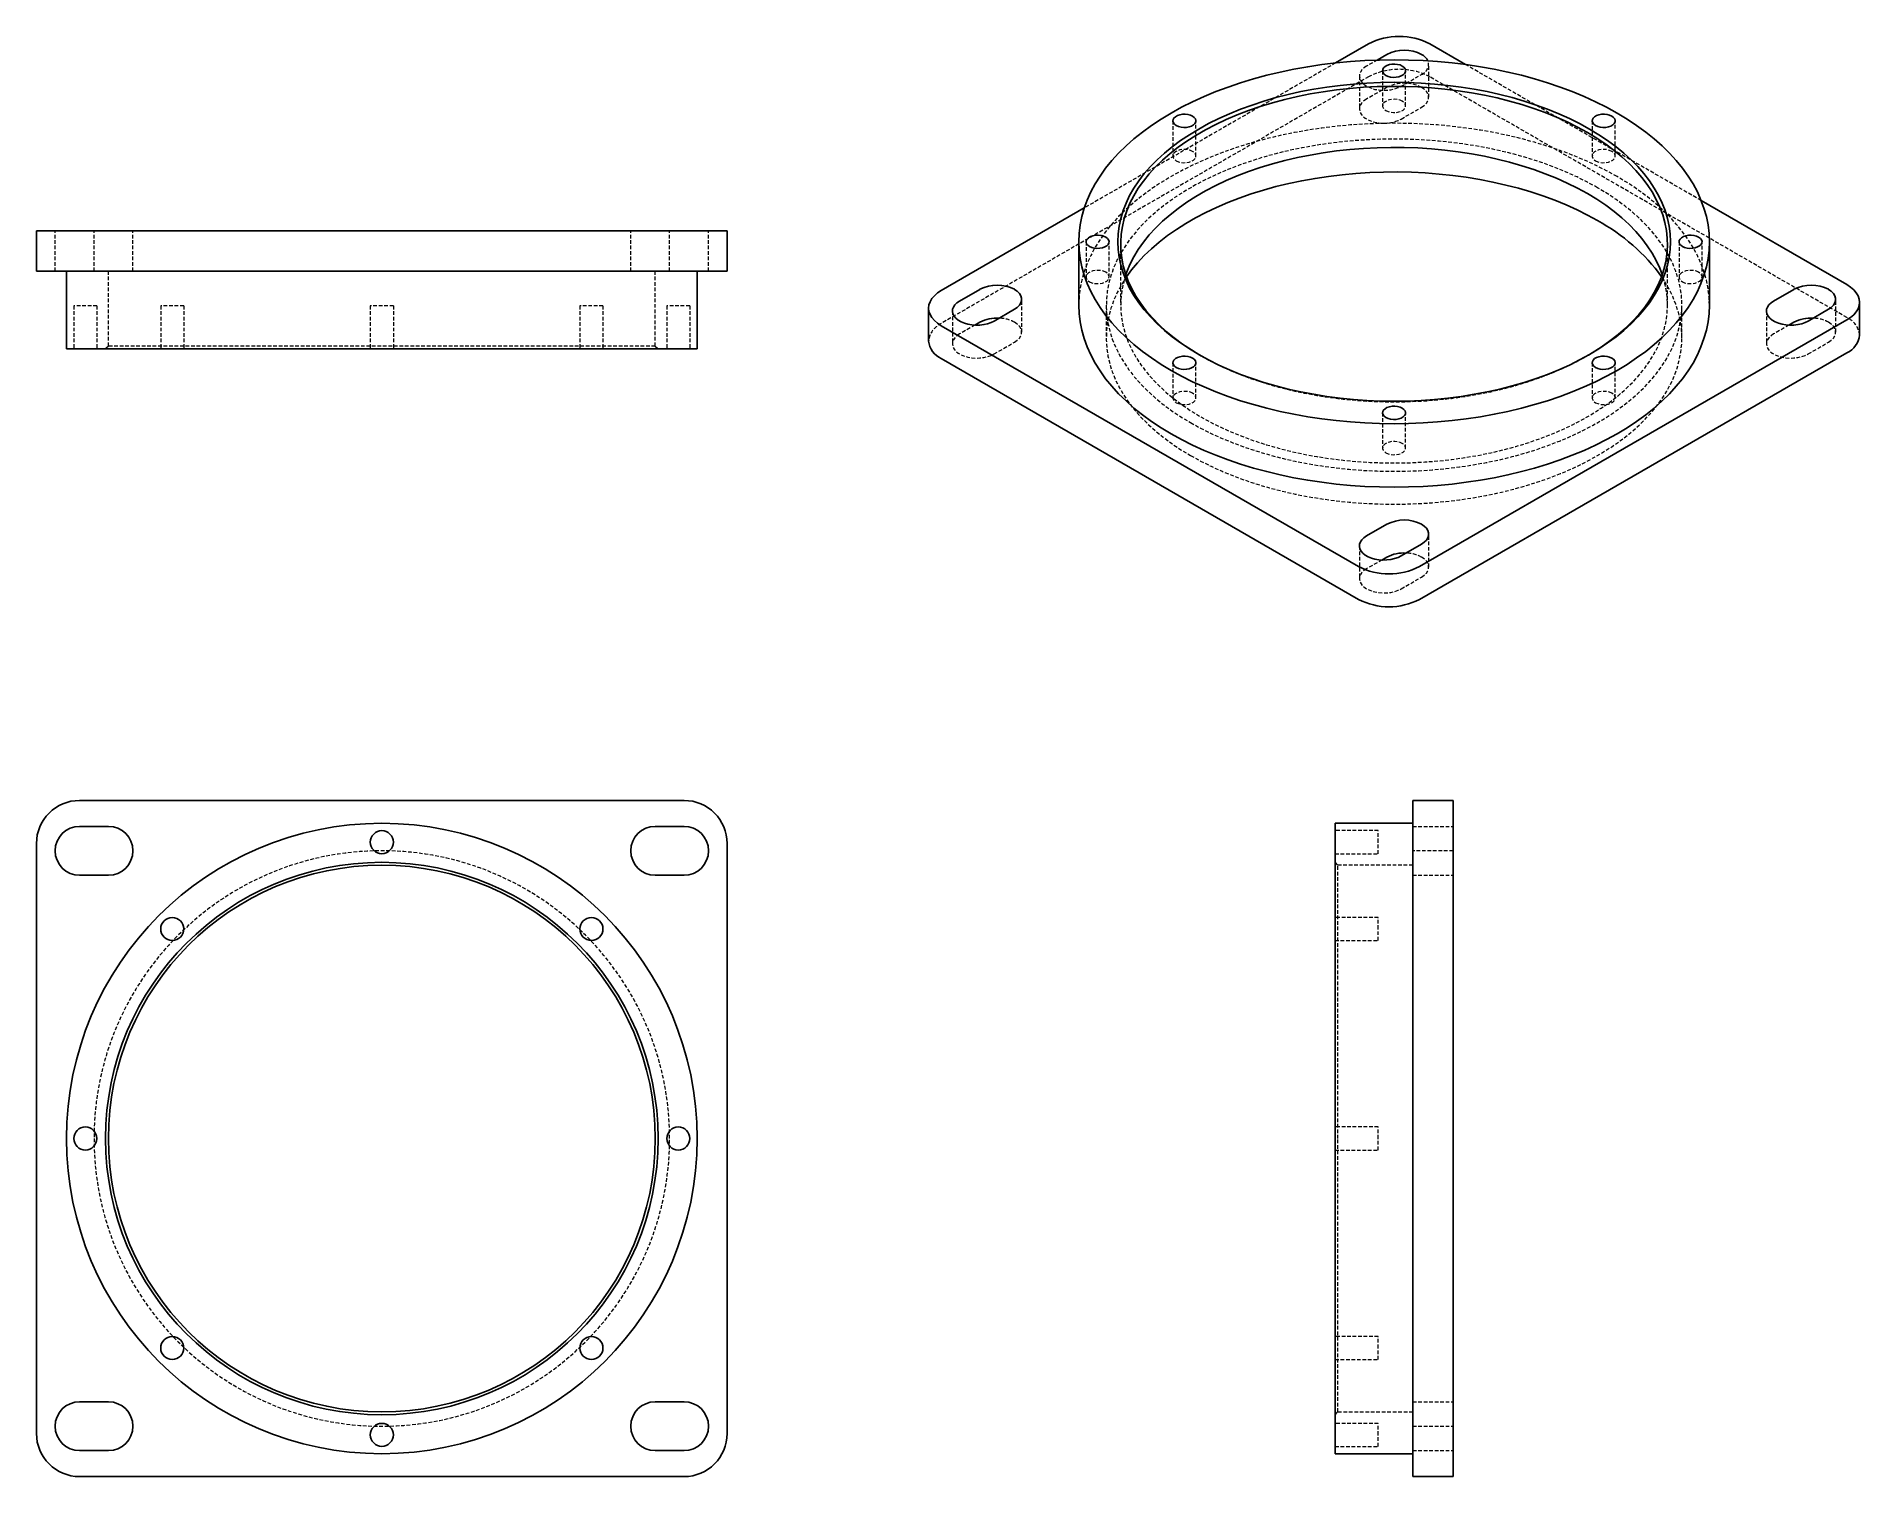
# Model space of a CAD drawing. Header units: millimetres. Extents: x 101 to 734, y 34 to 534.
import ezdxf

# ---------------------------------------------------------------- set-up
doc = ezdxf.new("R2010")
doc.units = ezdxf.units.MM
doc.linetypes.add('HIDDEN', pattern=[1.905, 1.27, -0.635])

msp = doc.modelspace()

# ---------------------------------------------------------------- linework, layer by layer
at = {"color": 7, "linetype": 'Continuous', "lineweight": 25}
for p, q in [((563.54, 531.9), (552.05, 525.26)), ((569.91, 528.22), (566.52, 526.27)), ((597.19, 524.72), (584.75, 531.9)), ((729.71, 448.22), (679.08, 477.44)), ((464.73, 474.86), (415.05, 446.18)), ((100.68, 452.88), (100.68, 466.88)), ((115.68, 466.88), (100.68, 466.88)), ((325.68, 466.88), (115.68, 466.88)), ((340.68, 466.88), (325.68, 466.88)), ((340.68, 452.88), (340.68, 466.88)), ((462.83, 463.12), (462.83, 441.07)), ((681.93, 441.07), (681.93, 463.12)), ((115.68, 452.88), (100.68, 452.88)), ((111.13, 425.88), (111.13, 452.88)), ((325.68, 452.88), (115.68, 452.88)), ((340.68, 452.88), (325.68, 452.88)), ((330.23, 425.88), (330.23, 452.88)), ((428.48, 446.58), (421.41, 442.5)), ((711.33, 446.58), (704.26, 442.5)), ((410.66, 440.05), (410.66, 428.62)), ((433.43, 435.56), (440.5, 439.64)), ((716.28, 435.56), (723.35, 439.64)), ((734.1, 430.66), (734.1, 442.09)), ((415.05, 433.93), (560.01, 350.25)), ((428.48, 435.15), (426.73, 434.14)), ((581.22, 350.25), (729.71, 435.97)), ((711.33, 435.15), (709.58, 434.14)), ((330.23, 425.88), (111.13, 425.88)), ((581.22, 338.82), (729.71, 424.54)), ((415.05, 422.5), (560.01, 338.82)), ((569.91, 364.94), (562.83, 360.86)), ((574.85, 353.92), (581.93, 358)), ((569.91, 353.51), (568.15, 352.5)), ((325.68, 268.93), (115.68, 268.93)), ((578.88, 253.93), (578.88, 268.93)), ((578.88, 268.93), (592.88, 268.93)), ((592.88, 253.93), (592.88, 268.93)), ((125.68, 259.93), (115.68, 259.93)), ((325.68, 259.93), (315.68, 259.93)), ((578.88, 260.98), (551.88, 260.98)), ((551.88, 151.43), (551.88, 260.98)), ((100.68, 253.93), (100.68, 48.93)), ((340.68, 48.93), (340.68, 253.93)), ((578.88, 48.93), (578.88, 253.93)), ((592.88, 48.93), (592.88, 253.93)), ((115.68, 242.93), (125.68, 242.93)), ((315.68, 242.93), (325.68, 242.93)), ((551.88, 41.88), (551.88, 151.43)), ((125.68, 59.93), (115.68, 59.93)), ((325.68, 59.93), (315.68, 59.93)), ((578.88, 33.93), (578.88, 48.93)), ((592.88, 33.93), (592.88, 48.93)), ((115.68, 42.93), (125.68, 42.93)), ((315.68, 42.93), (325.68, 42.93)), ((551.88, 41.88), (578.88, 41.88)), ((115.68, 33.93), (325.68, 33.93)), ((578.88, 33.93), (592.88, 33.93))]:
    msp.add_line(p, q, dxfattribs=at)
at = {"color": 7, "linetype": 'HIDDEN', "lineweight": 18}
for p, q in [((566.52, 526.27), (562.83, 524.14)), ((563.54, 520.47), (415.05, 434.74)), ((552.05, 525.26), (464.73, 474.86)), ((560.34, 520.67), (560.34, 509.24)), ((568.38, 522.58), (568.38, 510.33)), ((574.85, 517.2), (581.93, 521.28)), ((576.38, 510.33), (576.38, 522.58)), ((584.42, 513.32), (584.42, 524.75)), ((729.71, 436.78), (584.75, 520.47)), ((679.08, 477.44), (597.19, 524.72)), ((569.91, 516.79), (562.83, 512.71)), ((574.85, 505.77), (581.93, 509.85)), ((495.55, 505.16), (495.55, 492.92)), ((503.55, 492.92), (503.55, 505.16)), ((641.21, 505.16), (641.21, 492.92)), ((649.21, 492.92), (649.21, 505.16)), ((107.18, 452.88), (107.18, 466.88)), ((120.68, 452.88), (120.68, 466.88)), ((134.18, 452.88), (134.18, 466.88)), ((307.18, 452.88), (307.18, 466.88)), ((320.68, 452.88), (320.68, 466.88)), ((334.18, 452.88), (334.18, 466.88)), ((465.38, 463.12), (465.38, 450.87)), ((473.38, 450.87), (473.38, 463.12)), ((671.38, 463.12), (671.38, 450.87)), ((679.38, 450.87), (679.38, 463.12)), ((477.38, 462.3), (477.38, 441.07)), ((667.38, 441.07), (667.38, 462.3)), ((125.68, 426.88), (125.68, 452.88)), ((315.68, 426.88), (315.68, 452.88)), ((121.68, 440.88), (113.68, 440.88)), ((113.68, 440.88), (113.68, 425.88)), ((121.68, 440.88), (121.68, 425.88)), ((151.85, 440.88), (143.85, 440.88)), ((143.85, 440.88), (143.85, 425.88)), ((151.85, 440.88), (151.85, 425.88)), ((224.68, 440.88), (216.68, 440.88)), ((216.68, 440.88), (216.68, 425.88)), ((224.68, 440.88), (224.68, 425.88)), ((297.51, 440.88), (289.51, 440.88)), ((289.51, 440.88), (289.51, 425.88)), ((297.51, 440.88), (297.51, 425.88)), ((327.68, 440.88), (319.68, 440.88)), ((319.68, 440.88), (319.68, 425.88)), ((327.68, 440.88), (327.68, 425.88)), ((418.92, 439.03), (418.92, 427.6)), ((442.99, 431.68), (442.99, 443.11)), ((472.38, 441.07), (472.38, 429.64)), ((672.38, 429.64), (672.38, 441.07)), ((701.77, 439.03), (701.77, 427.6)), ((725.84, 431.68), (725.84, 443.11)), ((426.73, 434.14), (421.41, 431.07)), ((709.58, 434.14), (704.26, 431.07)), ((125.68, 426.88), (124.68, 425.88)), ((315.68, 426.88), (125.68, 426.88)), ((315.68, 426.88), (316.68, 425.88)), ((433.43, 424.13), (440.5, 428.21)), ((716.28, 424.13), (723.35, 428.21)), ((495.55, 421.07), (495.55, 408.83)), ((503.55, 408.83), (503.55, 421.07)), ((505.2, 423.52), (504.5, 423.93)), ((504.84, 423.73), (505.2, 423.52)), ((639.57, 423.53), (640.27, 423.94)), ((641.21, 421.07), (641.21, 408.83)), ((649.21, 408.83), (649.21, 421.07)), ((568.38, 403.66), (568.38, 391.41)), ((576.38, 391.41), (576.38, 403.66)), ((584.42, 350.04), (584.42, 361.47)), ((560.34, 357.39), (560.34, 345.96)), ((568.15, 352.5), (562.83, 349.43)), ((574.85, 342.49), (581.93, 346.57)), ((578.88, 259.93), (592.88, 259.93)), ((566.88, 258.43), (551.88, 258.43)), ((566.88, 254.43), (566.88, 258.43)), ((566.88, 250.43), (566.88, 254.43)), ((551.88, 250.43), (566.88, 250.43)), ((552.88, 246.43), (551.88, 247.43)), ((592.88, 251.43), (578.88, 251.43)), ((552.88, 151.43), (552.88, 246.43)), ((578.88, 246.43), (552.88, 246.43)), ((578.88, 242.93), (592.88, 242.93)), ((566.88, 228.26), (551.88, 228.26)), ((566.88, 224.26), (566.88, 228.26)), ((566.88, 220.26), (566.88, 224.26)), ((551.88, 220.26), (566.88, 220.26)), ((566.88, 155.43), (551.88, 155.43)), ((566.88, 151.43), (566.88, 155.43)), ((551.88, 147.43), (566.88, 147.43)), ((552.88, 56.43), (552.88, 151.43)), ((566.88, 147.43), (566.88, 151.43)), ((566.88, 82.6), (551.88, 82.6)), ((566.88, 78.6), (566.88, 82.6)), ((566.88, 74.6), (566.88, 78.6)), ((551.88, 74.6), (566.88, 74.6)), ((578.88, 59.93), (592.88, 59.93)), ((551.88, 55.43), (552.88, 56.43)), ((566.88, 52.43), (551.88, 52.43)), ((552.88, 56.43), (578.88, 56.43)), ((566.88, 48.43), (566.88, 52.43)), ((578.88, 51.43), (592.88, 51.43)), ((551.88, 44.43), (566.88, 44.43)), ((566.88, 44.43), (566.88, 48.43)), ((578.88, 42.93), (592.88, 42.93))]:
    msp.add_line(p, q, dxfattribs=at)
at = {"color": 7, "linetype": 'Continuous', "lineweight": 25, "flags": 128}
for points in [[(649.84, 507.84), (646.18, 509.86), (642.37, 511.77), (638.4, 513.59), (634.29, 515.29), (630.05, 516.89), (625.69, 518.37), (621.21, 519.73), (616.63, 520.97), (611.95, 522.09), (607.19, 523.08), (602.36, 523.95), (597.46, 524.68), (592.51, 525.28), (587.52, 525.75), (582.49, 526.09), (577.44, 526.29), (572.38, 526.36), (567.32, 526.29), (562.27, 526.09), (557.24, 525.75), (552.25, 525.28), (547.3, 524.68), (542.4, 523.95), (537.57, 523.08), (532.81, 522.09), (528.13, 520.97), (523.55, 519.73), (519.07, 518.37), (514.71, 516.89), (510.47, 515.29), (506.36, 513.59), (502.39, 511.77), (498.58, 509.86), (494.92, 507.84), (491.42, 505.72), (488.1, 503.52), (484.96, 501.23), (482, 498.86), (479.24, 496.41), (476.67, 493.89), (474.31, 491.31), (472.16, 488.66), (470.23, 485.96), (468.51, 483.22), (467.01, 480.43), (465.74, 477.6), (464.7, 474.74), (463.88, 471.86), (463.3, 468.95), (462.95, 466.04), (462.83, 463.12), (462.95, 460.2), (463.3, 457.28), (463.88, 454.38), (464.7, 451.5), (465.74, 448.64), (467.01, 445.81), (468.51, 443.02), (470.23, 440.27), (472.16, 437.57), (474.31, 434.93), (476.67, 432.35), (479.24, 429.83), (482, 427.38), (484.96, 425.01), (488.1, 422.72), (491.42, 420.51), (494.92, 418.4)], [(575.21, 524.21), (574.45, 524.56), (573.57, 524.78), (572.62, 524.88), (571.66, 524.85), (570.74, 524.69), (569.91, 524.4), (569.23, 524), (568.73, 523.53), (568.45, 523), (568.39, 522.44), (568.56, 521.89), (568.96, 521.39), (569.55, 520.95)], [(569.55, 520.95), (570.31, 520.6), (571.19, 520.38), (572.14, 520.27), (573.1, 520.31), (574.02, 520.47), (574.85, 520.76), (575.53, 521.16), (576.03, 521.63), (576.31, 522.16), (576.37, 522.72), (576.2, 523.27), (575.8, 523.77), (575.21, 524.21)], [(504.5, 423.93), (501.25, 425.9), (498.17, 427.96), (495.27, 430.11), (492.56, 432.33), (490.04, 434.63), (487.72, 436.99), (485.6, 439.42), (483.69, 441.91), (481.99, 444.45), (480.51, 447.03), (479.26, 449.65), (478.22, 452.31), (477.42, 454.99), (476.84, 457.69), (476.5, 460.4), (476.38, 463.12), (476.5, 465.84), (476.84, 468.55), (477.42, 471.25), (478.22, 473.93), (479.26, 476.58), (480.51, 479.21), (481.99, 481.79), (483.69, 484.33), (485.6, 486.81), (487.72, 489.24), (490.04, 491.61), (492.56, 493.91), (495.27, 496.13), (498.17, 498.28), (501.25, 500.34), (504.5, 502.31), (507.91, 504.18), (511.48, 505.96), (515.19, 507.63), (519.05, 509.2), (523.03, 510.65), (527.13, 511.99), (531.33, 513.22), (535.64, 514.32), (540.04, 515.3), (544.51, 516.15), (549.05, 516.88), (553.65, 517.47), (558.29, 517.94), (562.97, 518.27), (567.67, 518.47), (572.38, 518.54), (577.09, 518.47), (581.79, 518.27), (586.47, 517.94), (591.11, 517.47), (595.71, 516.88), (600.25, 516.15), (604.72, 515.3), (609.12, 514.32), (613.43, 513.22), (617.63, 511.99), (621.73, 510.65), (625.71, 509.2), (629.57, 507.63), (633.28, 505.96), (636.85, 504.18), (640.26, 502.31)], [(639.56, 501.08), (636.12, 502.97), (632.53, 504.75), (628.79, 506.43), (624.91, 508), (620.9, 509.45), (616.77, 510.79), (612.53, 512.01), (608.19, 513.1), (603.76, 514.07), (599.25, 514.91), (594.67, 515.61), (590.04, 516.19), (585.37, 516.63), (580.66, 516.94), (575.93, 517.11), (571.2, 517.14), (566.46, 517.04), (561.74, 516.8), (557.05, 516.43), (552.4, 515.92), (547.79, 515.28), (543.25, 514.5), (538.78, 513.6), (534.39, 512.57), (530.1, 511.41), (525.91, 510.14), (521.84, 508.74), (517.89, 507.23), (514.08, 505.6), (510.41, 503.87), (506.9, 502.04), (503.55, 500.1), (500.37, 498.08), (497.37, 495.96), (494.56, 493.76), (491.94, 491.48), (489.52, 489.13), (487.31, 486.71), (485.31, 484.23), (483.52, 481.7), (481.96, 479.12), (480.62, 476.5), (479.51, 473.84), (478.62, 471.15), (477.98, 468.44), (477.56, 465.72), (477.39, 462.99), (477.45, 460.25), (477.74, 457.52), (478.27, 454.81), (479.04, 452.11), (480.03, 449.43), (481.26, 446.79), (482.71, 444.19), (484.39, 441.63), (486.28, 439.13), (488.39, 436.68), (490.71, 434.29), (493.23, 431.98), (495.94, 429.74), (498.85, 427.58), (501.94, 425.5), (504.84, 423.73)], [(494.92, 418.4), (498.58, 416.38), (502.39, 414.46), (506.36, 412.65), (510.47, 410.94), (514.71, 409.35), (519.07, 407.87), (523.55, 406.51), (528.13, 405.27), (532.81, 404.15), (537.57, 403.16), (542.4, 402.29), (547.3, 401.56), (552.25, 400.95), (557.24, 400.48), (562.27, 400.15), (567.32, 399.94), (572.38, 399.88), (577.44, 399.94), (582.49, 400.15), (587.52, 400.48), (592.51, 400.95), (597.46, 401.56), (602.36, 402.29), (607.19, 403.16), (611.95, 404.15), (616.63, 405.27), (621.21, 406.51), (625.69, 407.87), (630.05, 409.35), (634.29, 410.94), (638.4, 412.65), (642.37, 414.46), (646.18, 416.38), (649.84, 418.4), (653.34, 420.51), (656.66, 422.72), (659.8, 425.01), (662.76, 427.38), (665.52, 429.83), (668.09, 432.35), (670.45, 434.93), (672.6, 437.57), (674.53, 440.27), (676.25, 443.02), (677.75, 445.81), (679.02, 448.64), (680.06, 451.5), (680.88, 454.38), (681.46, 457.28), (681.81, 460.2), (681.93, 463.12), (681.81, 466.04), (681.46, 468.95), (680.88, 471.86), (680.06, 474.74), (679.02, 477.6), (677.75, 480.43), (676.25, 483.22), (674.53, 485.96), (672.6, 488.66), (670.45, 491.31), (668.09, 493.89), (665.52, 496.41), (662.76, 498.86), (659.8, 501.23), (656.66, 503.52), (653.34, 505.72), (649.84, 507.84)], [(502.38, 506.8), (501.62, 507.14), (500.74, 507.37), (499.79, 507.47), (498.83, 507.44), (497.91, 507.27), (497.08, 506.98), (496.4, 506.59), (495.9, 506.11), (495.61, 505.58), (495.56, 505.02), (495.73, 504.48), (496.12, 503.97), (496.72, 503.53)], [(496.72, 503.53), (497.48, 503.19), (498.36, 502.96), (499.31, 502.86), (500.27, 502.89), (501.19, 503.06), (502.01, 503.35), (502.7, 503.74), (503.2, 504.22), (503.48, 504.75), (503.54, 505.3), (503.37, 505.85), (502.97, 506.36), (502.38, 506.8)], [(648.04, 506.8), (647.28, 507.14), (646.4, 507.37), (645.45, 507.47), (644.49, 507.44), (643.57, 507.27), (642.75, 506.98), (642.06, 506.59), (641.56, 506.11), (641.28, 505.58), (641.22, 505.02), (641.39, 504.48), (641.79, 503.97), (642.38, 503.53)], [(642.38, 503.53), (643.14, 503.19), (644.02, 502.96), (644.97, 502.86), (645.93, 502.89), (646.85, 503.06), (647.68, 503.35), (648.36, 503.74), (648.86, 504.22), (649.15, 504.75), (649.2, 505.3), (649.03, 505.85), (648.64, 506.36), (648.04, 506.8)], [(640.26, 502.31), (643.51, 500.34), (646.59, 498.28), (649.49, 496.13), (652.2, 493.91), (654.72, 491.61), (657.04, 489.24), (659.16, 486.81), (661.07, 484.33), (662.77, 481.79), (664.25, 479.21), (665.5, 476.58), (666.54, 473.93), (667.34, 471.25), (667.92, 468.55), (668.26, 465.84), (668.38, 463.12), (668.26, 460.4), (667.92, 457.69), (667.34, 454.99), (666.54, 452.31), (665.5, 449.65), (664.25, 447.03), (662.77, 444.45), (661.07, 441.91), (659.16, 439.42), (657.04, 436.99), (654.72, 434.63), (652.2, 432.33), (649.49, 430.11), (646.59, 427.96), (643.51, 425.9), (640.26, 423.93), (636.85, 422.06), (633.28, 420.28), (629.57, 418.61), (625.71, 417.04), (621.73, 415.58), (617.63, 414.24), (613.43, 413.02), (609.12, 411.92), (604.72, 410.94), (600.25, 410.09), (595.71, 409.36), (591.11, 408.76), (586.47, 408.3), (581.79, 407.97), (577.09, 407.77), (572.38, 407.7), (567.67, 407.77), (562.97, 407.97), (558.29, 408.3), (553.65, 408.76), (549.05, 409.36), (544.51, 410.09), (540.04, 410.94), (535.64, 411.92), (531.33, 413.02), (527.13, 414.24), (523.03, 415.58), (519.05, 417.04), (515.19, 418.61), (511.48, 420.28), (507.91, 422.06), (504.5, 423.93)], [(639.92, 423.73), (641.21, 424.5), (644.39, 426.53), (647.39, 428.65), (650.2, 430.85), (652.82, 433.12), (655.24, 435.48), (657.45, 437.89), (659.45, 440.37), (661.24, 442.9), (662.8, 445.49), (664.14, 448.11), (665.25, 450.77), (666.14, 453.45), (666.78, 456.16), (667.2, 458.89), (667.37, 461.62), (667.31, 464.35), (667.02, 467.08), (666.49, 469.8), (665.72, 472.5), (664.73, 475.17), (663.5, 477.81), (662.05, 480.42), (660.37, 482.97), (658.48, 485.48), (656.37, 487.93), (654.05, 490.31), (651.53, 492.63), (648.82, 494.87), (645.91, 497.03), (642.82, 499.1), (639.56, 501.08)], [(639.56, 479.85), (636.12, 481.74), (632.53, 483.52), (628.79, 485.2), (624.91, 486.77), (620.9, 488.22), (616.77, 489.56), (612.53, 490.78), (608.19, 491.87), (603.76, 492.84), (599.25, 493.68), (594.67, 494.38), (590.04, 494.96), (585.37, 495.4), (580.66, 495.71), (575.93, 495.88), (571.2, 495.91), (566.46, 495.81), (561.74, 495.57), (557.05, 495.2), (552.4, 494.69), (547.79, 494.05), (543.25, 493.27), (538.78, 492.37), (534.39, 491.34), (530.1, 490.18), (525.91, 488.91), (521.84, 487.51), (517.89, 486), (514.08, 484.37), (510.41, 482.64), (506.9, 480.81), (503.55, 478.87), (500.37, 476.85), (497.37, 474.73), (494.56, 472.53), (491.94, 470.25), (489.52, 467.9), (487.31, 465.48), (485.31, 463), (483.52, 460.47), (481.96, 457.89), (480.62, 455.27), (479.51, 452.61), (479.18, 451.69)], [(643.09, 470.46), (639.59, 472.39), (635.94, 474.21), (632.13, 475.93), (628.19, 477.54), (624.11, 479.04), (619.92, 480.43), (615.61, 481.7), (611.21, 482.84), (606.71, 483.86), (602.13, 484.76), (597.48, 485.52), (592.78, 486.16), (588.02, 486.66), (583.23, 487.03), (578.42, 487.26), (573.59, 487.37), (568.76, 487.33), (563.93, 487.16), (559.13, 486.86), (554.35, 486.42), (549.62, 485.86), (544.95, 485.15), (540.33, 484.32), (535.79, 483.37), (531.34, 482.28), (526.98, 481.08), (522.73, 479.75), (518.59, 478.31), (514.58, 476.75), (510.71, 475.08), (506.98, 473.31), (503.4, 471.44), (499.98, 469.46), (496.73, 467.4), (493.66, 465.24), (490.77, 463.01), (488.08, 460.69), (485.58, 458.3), (483.28, 455.85), (481.19, 453.33), (479.44, 450.95)], [(665.58, 451.69), (664.73, 453.94), (663.5, 456.58), (662.05, 459.19), (660.37, 461.74), (658.48, 464.25), (656.37, 466.7), (654.05, 469.08), (651.53, 471.4), (648.82, 473.64), (645.91, 475.8), (642.82, 477.87), (639.56, 479.85)], [(472.21, 464.75), (471.45, 465.1), (470.57, 465.32), (469.62, 465.42), (468.66, 465.39), (467.74, 465.22), (466.91, 464.94), (466.23, 464.54), (465.73, 464.07), (465.45, 463.54), (465.39, 462.98), (465.56, 462.43), (465.96, 461.92), (466.55, 461.49)], [(466.55, 461.49), (467.31, 461.14), (468.19, 460.91), (469.14, 460.81), (470.1, 460.85), (471.02, 461.01), (471.85, 461.3), (472.53, 461.69), (473.03, 462.17), (473.31, 462.7), (473.37, 463.26), (473.2, 463.81), (472.8, 464.31), (472.21, 464.75)], [(678.21, 464.75), (677.45, 465.1), (676.57, 465.32), (675.62, 465.42), (674.66, 465.39), (673.74, 465.22), (672.91, 464.94), (672.23, 464.54), (671.73, 464.07), (671.45, 463.54), (671.39, 462.98), (671.56, 462.43), (671.96, 461.92), (672.55, 461.49)], [(672.55, 461.49), (673.31, 461.14), (674.19, 460.91), (675.14, 460.81), (676.1, 460.85), (677.02, 461.01), (677.85, 461.3), (678.53, 461.69), (679.03, 462.17), (679.31, 462.7), (679.37, 463.26), (679.2, 463.81), (678.8, 464.31), (678.21, 464.75)], [(415.05, 446.18), (413.76, 445.32), (412.66, 444.38), (411.8, 443.37), (411.17, 442.29), (410.78, 441.18), (410.66, 440.05), (410.78, 438.92), (411.17, 437.81), (411.8, 436.74), (412.66, 435.72), (413.76, 434.78), (415.05, 433.93)], [(440.5, 439.64), (441.46, 440.3), (442.2, 441.04), (442.7, 441.84), (442.96, 442.69), (442.96, 443.54), (442.7, 444.38), (442.2, 445.19), (441.46, 445.93), (440.5, 446.58)], [(723.35, 439.64), (724.3, 440.3), (725.04, 441.04), (725.55, 441.84), (725.8, 442.69), (725.8, 443.54), (725.55, 444.38), (725.04, 445.19), (724.3, 445.93), (723.35, 446.58)], [(729.71, 435.97), (731, 436.82), (732.1, 437.76), (732.96, 438.78), (733.59, 439.85), (733.98, 440.96), (734.1, 442.09), (733.98, 443.22), (733.59, 444.33), (732.96, 445.41), (732.1, 446.42), (731, 447.36), (729.71, 448.22)], [(421.41, 442.5), (420.51, 441.88), (419.79, 441.19), (419.28, 440.43), (418.99, 439.64), (418.93, 438.83), (419.1, 438.02), (419.5, 437.25), (420.12, 436.52), (420.94, 435.86), (421.93, 435.29), (423.07, 434.82), (424.33, 434.46), (425.68, 434.23), (427.07, 434.13), (428.47, 434.16), (429.85, 434.33), (431.16, 434.62), (432.36, 435.04), (433.43, 435.56)], [(462.83, 441.07), (462.95, 438.15), (463.3, 435.24), (463.88, 432.34), (464.7, 429.45), (465.74, 426.59), (467.01, 423.77), (468.51, 420.97), (470.23, 418.23), (472.16, 415.53), (474.31, 412.88), (476.67, 410.3), (479.24, 407.78), (482, 405.33), (484.96, 402.96), (488.1, 400.67), (491.42, 398.47), (494.92, 396.35)], [(494.92, 396.35), (498.58, 394.34), (502.39, 392.42), (506.36, 390.6), (510.47, 388.9), (514.71, 387.3), (519.07, 385.82), (523.55, 384.46), (528.13, 383.22), (532.81, 382.1), (537.57, 381.11), (542.4, 380.24), (547.3, 379.51), (552.25, 378.91), (557.24, 378.44), (562.27, 378.1), (567.32, 377.9), (572.38, 377.83), (577.44, 377.9), (582.49, 378.1), (587.52, 378.44), (592.51, 378.91), (597.46, 379.51), (602.36, 380.24), (607.19, 381.11), (611.95, 382.1), (616.63, 383.22), (621.21, 384.46), (625.69, 385.82), (630.05, 387.3), (634.29, 388.9), (638.4, 390.6), (642.37, 392.42), (646.18, 394.34), (649.84, 396.35), (653.34, 398.47), (656.66, 400.67), (659.8, 402.96), (662.76, 405.33), (665.52, 407.78), (668.09, 410.3), (670.45, 412.88), (672.6, 415.53), (674.53, 418.23), (676.25, 420.97), (677.75, 423.77), (679.02, 426.59), (680.06, 429.45), (680.88, 432.34), (681.46, 435.24), (681.81, 438.15), (681.93, 441.07)], [(704.26, 442.5), (703.35, 441.88), (702.63, 441.19), (702.12, 440.43), (701.83, 439.64), (701.77, 438.83), (701.95, 438.02), (702.35, 437.25), (702.96, 436.52), (703.78, 435.86), (704.77, 435.29), (705.91, 434.82), (707.18, 434.46), (708.52, 434.23), (709.91, 434.13), (711.32, 434.16), (712.69, 434.33), (714, 434.62), (715.2, 435.04), (716.28, 435.56)], [(502.38, 422.71), (501.62, 423.05), (500.74, 423.28), (499.79, 423.38), (498.83, 423.35), (497.91, 423.18), (497.08, 422.89), (496.4, 422.5), (495.9, 422.02), (495.61, 421.49), (495.56, 420.93), (495.73, 420.39), (496.12, 419.88), (496.72, 419.44)], [(496.72, 419.44), (497.48, 419.1), (498.36, 418.87), (499.31, 418.77), (500.27, 418.8), (501.19, 418.97), (502.01, 419.26), (502.7, 419.65), (503.2, 420.13), (503.48, 420.66), (503.54, 421.21), (503.37, 421.76), (502.97, 422.27), (502.38, 422.71)], [(648.04, 422.71), (647.28, 423.05), (646.4, 423.28), (645.45, 423.38), (644.49, 423.35), (643.57, 423.18), (642.75, 422.89), (642.06, 422.5), (641.56, 422.02), (641.28, 421.49), (641.22, 420.93), (641.39, 420.39), (641.79, 419.88), (642.38, 419.44)], [(642.38, 419.44), (643.14, 419.1), (644.02, 418.87), (644.97, 418.77), (645.93, 418.8), (646.85, 418.97), (647.68, 419.26), (648.36, 419.65), (648.86, 420.13), (649.15, 420.66), (649.2, 421.21), (649.03, 421.76), (648.64, 422.27), (648.04, 422.71)], [(575.21, 405.29), (574.45, 405.63), (573.57, 405.86), (572.62, 405.96), (571.66, 405.93), (570.74, 405.76), (569.91, 405.48), (569.23, 405.08), (568.73, 404.61), (568.45, 404.07), (568.39, 403.52), (568.56, 402.97), (568.96, 402.46), (569.55, 402.03)], [(569.55, 402.03), (570.31, 401.68), (571.19, 401.45), (572.14, 401.35), (573.1, 401.39), (574.02, 401.55), (574.85, 401.84), (575.53, 402.23), (576.03, 402.71), (576.31, 403.24), (576.37, 403.8), (576.2, 404.35), (575.8, 404.85), (575.21, 405.29)], [(581.93, 358), (582.88, 358.66), (583.62, 359.4), (584.13, 360.2), (584.38, 361.05), (584.38, 361.9), (584.13, 362.74), (583.62, 363.55), (582.88, 364.29), (581.93, 364.94)], [(562.83, 360.86), (561.93, 360.24), (561.21, 359.55), (560.7, 358.79), (560.41, 358), (560.35, 357.19), (560.53, 356.38), (560.93, 355.61), (561.54, 354.88), (562.36, 354.22), (563.35, 353.65), (564.49, 353.18), (565.75, 352.82), (567.1, 352.59), (568.49, 352.49), (569.9, 352.52), (571.27, 352.69), (572.58, 352.98), (573.78, 353.4), (574.85, 353.92)]]:
    msp.add_lwpolyline(points, dxfattribs=at)
at = {"color": 7, "linetype": 'HIDDEN', "lineweight": 18, "flags": 128}
for points in [[(562.83, 524.14), (561.93, 523.52), (561.21, 522.83), (560.7, 522.07), (560.41, 521.28), (560.35, 520.47), (560.53, 519.67), (560.93, 518.89), (561.54, 518.16), (562.36, 517.5), (563.35, 516.93), (564.49, 516.46), (565.75, 516.1), (567.1, 515.87), (568.49, 515.77), (569.9, 515.8), (571.27, 515.97), (572.58, 516.26), (573.78, 516.68), (574.85, 517.2)], [(581.93, 509.85), (582.88, 510.51), (583.62, 511.25), (584.13, 512.05), (584.38, 512.9), (584.38, 513.75), (584.13, 514.59), (583.62, 515.4), (582.88, 516.14), (581.93, 516.79)], [(562.83, 512.71), (561.93, 512.09), (561.21, 511.4), (560.7, 510.64), (560.41, 509.85), (560.35, 509.04), (560.53, 508.23), (560.93, 507.46), (561.54, 506.73), (562.36, 506.07), (563.35, 505.5), (564.49, 505.03), (565.75, 504.67), (567.1, 504.44), (568.49, 504.34), (569.9, 504.37), (571.27, 504.54), (572.58, 504.83), (573.78, 505.25), (574.85, 505.77)], [(575.21, 511.96), (574.45, 512.31), (573.57, 512.54), (572.62, 512.64), (571.66, 512.6), (570.74, 512.44), (569.91, 512.15), (569.23, 511.76), (568.73, 511.28), (568.45, 510.75), (568.39, 510.19), (568.56, 509.64), (568.96, 509.14), (569.55, 508.7)], [(569.55, 508.7), (570.31, 508.36), (571.19, 508.13), (572.14, 508.03), (573.1, 508.06), (574.02, 508.23), (574.85, 508.51), (575.53, 508.91), (576.03, 509.38), (576.31, 509.92), (576.37, 510.47), (576.2, 511.02), (575.8, 511.53), (575.21, 511.96)], [(649.84, 485.79), (646.18, 487.81), (642.37, 489.73), (638.4, 491.54), (634.29, 493.25), (630.05, 494.84), (625.69, 496.32), (621.21, 497.68), (616.63, 498.93), (611.95, 500.04), (607.19, 501.04), (602.36, 501.9), (597.46, 502.63), (592.51, 503.24), (587.52, 503.71), (582.49, 504.04), (577.44, 504.25), (572.38, 504.31), (567.32, 504.25), (562.27, 504.04), (557.24, 503.71), (552.25, 503.24), (547.3, 502.63), (542.4, 501.9), (537.57, 501.04), (532.81, 500.04), (528.13, 498.93), (523.55, 497.68), (519.07, 496.32), (514.71, 494.84), (510.47, 493.25), (506.36, 491.54), (502.39, 489.73), (498.58, 487.81), (494.92, 485.79), (491.42, 483.68), (488.1, 481.47), (484.96, 479.18), (482, 476.81), (479.24, 474.37), (476.67, 471.85), (474.31, 469.26), (472.16, 466.62), (470.23, 463.92), (468.51, 461.17), (467.01, 458.38), (465.74, 455.55), (464.7, 452.69), (463.88, 449.81), (463.3, 446.91), (462.95, 443.99), (462.83, 441.07)], [(643.09, 481.89), (639.59, 483.82), (635.94, 485.64), (632.13, 487.36), (628.19, 488.98), (624.11, 490.48), (619.92, 491.86), (615.61, 493.13), (611.21, 494.27), (606.71, 495.29), (602.13, 496.19), (597.48, 496.95), (592.78, 497.59), (588.02, 498.09), (583.23, 498.46), (578.42, 498.7), (573.59, 498.8), (568.76, 498.76), (563.93, 498.59), (559.13, 498.29), (554.35, 497.86), (549.62, 497.29), (544.95, 496.59), (540.33, 495.76), (535.79, 494.8), (531.34, 493.72), (526.98, 492.51), (522.73, 491.18), (518.59, 489.74), (514.58, 488.18), (510.71, 486.52), (506.98, 484.74), (503.4, 482.87), (499.98, 480.89), (496.73, 478.83), (493.66, 476.67), (490.77, 474.44), (488.08, 472.12), (485.58, 469.74), (483.28, 467.28), (481.19, 464.77), (479.31, 462.19), (477.65, 459.57), (476.22, 456.91), (475, 454.21), (474.02, 451.48), (473.26, 448.72), (472.74, 445.95), (472.45, 443.16), (472.39, 440.37), (472.56, 437.59), (472.97, 434.81), (473.61, 432.04), (474.48, 429.3), (475.58, 426.58), (476.91, 423.9), (478.46, 421.26), (480.22, 418.66), (482.21, 416.11), (484.4, 413.63), (486.8, 411.21), (489.4, 408.86), (492.19, 406.58), (495.17, 404.38), (498.34, 402.27), (501.67, 400.25)], [(502.38, 494.55), (501.62, 494.89), (500.74, 495.12), (499.79, 495.22), (498.83, 495.19), (497.91, 495.02), (497.08, 494.73), (496.4, 494.34), (495.9, 493.86), (495.61, 493.33), (495.56, 492.78), (495.73, 492.23), (496.12, 491.72), (496.72, 491.28)], [(496.72, 491.28), (497.48, 490.94), (498.36, 490.71), (499.31, 490.61), (500.27, 490.64), (501.19, 490.81), (502.01, 491.1), (502.7, 491.49), (503.2, 491.97), (503.48, 492.5), (503.54, 493.06), (503.37, 493.6), (502.97, 494.11), (502.38, 494.55)], [(648.04, 494.55), (647.28, 494.89), (646.4, 495.12), (645.45, 495.22), (644.49, 495.19), (643.57, 495.02), (642.75, 494.73), (642.06, 494.34), (641.56, 493.86), (641.28, 493.33), (641.22, 492.78), (641.39, 492.23), (641.79, 491.72), (642.38, 491.28)], [(642.38, 491.28), (643.14, 490.94), (644.02, 490.71), (644.97, 490.61), (645.93, 490.64), (646.85, 490.81), (647.68, 491.1), (648.36, 491.49), (648.86, 491.97), (649.15, 492.5), (649.2, 493.06), (649.03, 493.6), (648.64, 494.11), (648.04, 494.55)], [(501.67, 400.25), (505.17, 398.33), (508.82, 396.5), (512.63, 394.78), (516.57, 393.17), (520.65, 391.67), (524.84, 390.28), (529.15, 389.02), (533.55, 387.87), (538.05, 386.85), (542.63, 385.96), (547.28, 385.19), (551.98, 384.56), (556.74, 384.05), (561.53, 383.68), (566.34, 383.45), (571.17, 383.35), (576, 383.38), (580.83, 383.55), (585.63, 383.85), (590.41, 384.29), (595.14, 384.86), (599.81, 385.56), (604.43, 386.39), (608.97, 387.35), (613.42, 388.43), (617.78, 389.64), (622.03, 390.96), (626.17, 392.41), (630.18, 393.96), (634.05, 395.63), (637.78, 397.4), (641.36, 399.28), (644.78, 401.25), (648.03, 403.32), (651.1, 405.47), (653.99, 407.71), (656.68, 410.02), (659.18, 412.41), (661.48, 414.86), (663.57, 417.38), (665.45, 419.95), (667.11, 422.57), (668.54, 425.23), (669.76, 427.94), (670.74, 430.67), (671.5, 433.42), (672.02, 436.2), (672.31, 438.98), (672.37, 441.77), (672.2, 444.56), (671.79, 447.34), (671.15, 450.1), (670.28, 452.85), (669.18, 455.56), (667.85, 458.25), (666.3, 460.89), (664.54, 463.49), (662.55, 466.03), (660.36, 468.52), (657.96, 470.94), (655.36, 473.29), (652.57, 475.57), (649.59, 477.76), (646.42, 479.87), (643.09, 481.89)], [(681.93, 441.07), (681.81, 443.99), (681.46, 446.91), (680.88, 449.81), (680.06, 452.69), (679.02, 455.55), (677.75, 458.38), (676.25, 461.17), (674.53, 463.92), (672.6, 466.62), (670.45, 469.26), (668.09, 471.85), (665.52, 474.37), (662.76, 476.81), (659.8, 479.18), (656.66, 481.47), (653.34, 483.68), (649.84, 485.79)], [(472.21, 452.5), (471.45, 452.85), (470.57, 453.08), (469.62, 453.18), (468.66, 453.14), (467.74, 452.98), (466.91, 452.69), (466.23, 452.3), (465.73, 451.82), (465.45, 451.29), (465.39, 450.73), (465.56, 450.18), (465.96, 449.68), (466.55, 449.24)], [(466.55, 449.24), (467.31, 448.89), (468.19, 448.67), (469.14, 448.57), (470.1, 448.6), (471.02, 448.77), (471.85, 449.05), (472.53, 449.45), (473.03, 449.92), (473.31, 450.45), (473.37, 451.01), (473.2, 451.56), (472.8, 452.07), (472.21, 452.5)], [(479.44, 450.95), (479.31, 450.76), (477.65, 448.14), (476.22, 445.48), (475, 442.78), (474.02, 440.05), (473.26, 437.29), (472.74, 434.52), (472.45, 431.73), (472.39, 428.94), (472.56, 426.16), (472.97, 423.38), (473.61, 420.61), (474.48, 417.87), (475.58, 415.15), (476.91, 412.47), (478.46, 409.82), (480.22, 407.23), (482.21, 404.68), (484.4, 402.2), (486.8, 399.78), (489.4, 397.42), (492.19, 395.15), (495.17, 392.95), (498.34, 390.84), (501.67, 388.82)], [(479.18, 451.69), (478.62, 449.92), (477.98, 447.21), (477.56, 444.49), (477.39, 441.76), (477.45, 439.02), (477.74, 436.29), (478.27, 433.58), (479.04, 430.88), (480.03, 428.2), (481.26, 425.56), (482.71, 422.96), (484.39, 420.4), (486.28, 417.9), (488.39, 415.45), (490.71, 413.06), (493.23, 410.75), (495.94, 408.51), (498.85, 406.35), (501.94, 404.27), (505.2, 402.29)], [(501.67, 388.82), (505.17, 386.9), (508.82, 385.07), (512.63, 383.35), (516.57, 381.74), (520.65, 380.24), (524.84, 378.85), (529.15, 377.59), (533.55, 376.44), (538.05, 375.42), (542.63, 374.53), (547.28, 373.76), (551.98, 373.13), (556.74, 372.62), (561.53, 372.25), (566.34, 372.02), (571.17, 371.92), (576, 371.95), (580.83, 372.12), (585.63, 372.42), (590.41, 372.86), (595.14, 373.43), (599.81, 374.13), (604.43, 374.96), (608.97, 375.91), (613.42, 377), (617.78, 378.2), (622.03, 379.53), (626.17, 380.97), (630.18, 382.53), (634.05, 384.2), (637.78, 385.97), (641.36, 387.85), (644.78, 389.82), (648.03, 391.88), (651.1, 394.04), (653.99, 396.28), (656.68, 398.59), (659.18, 400.98), (661.48, 403.43), (663.57, 405.95), (665.45, 408.52), (667.11, 411.14), (668.54, 413.8), (669.76, 416.5), (670.74, 419.24), (671.5, 421.99), (672.02, 424.76), (672.31, 427.55), (672.37, 430.34), (672.2, 433.13), (671.79, 435.91), (671.15, 438.67), (670.28, 441.42), (669.18, 444.13), (667.85, 446.82), (666.3, 449.46), (665.32, 450.95)], [(505.2, 402.29), (508.64, 400.41), (512.23, 398.62), (515.97, 396.95), (519.85, 395.38), (523.86, 393.92), (527.99, 392.59), (532.23, 391.37), (536.57, 390.27), (541, 389.31), (545.51, 388.47), (550.09, 387.76), (554.72, 387.19), (559.39, 386.75), (564.1, 386.44), (568.83, 386.27), (573.56, 386.23), (578.3, 386.34), (583.02, 386.57), (587.71, 386.95), (592.36, 387.46), (596.97, 388.1), (601.51, 388.87), (605.98, 389.78), (610.37, 390.81), (614.66, 391.96), (618.85, 393.24), (622.92, 394.64), (626.87, 396.15), (630.68, 397.77), (634.35, 399.5), (637.86, 401.34), (641.21, 403.27), (644.39, 405.3), (647.39, 407.42), (650.2, 409.62), (652.82, 411.89), (655.24, 414.25), (657.45, 416.66), (659.45, 419.14), (661.24, 421.67), (662.8, 424.26), (664.14, 426.88), (665.25, 429.54), (666.14, 432.22), (666.78, 434.93), (667.2, 437.66), (667.37, 440.39), (667.31, 443.12), (667.02, 445.85), (666.49, 448.57), (665.72, 451.27), (665.58, 451.69)], [(678.21, 452.5), (677.45, 452.85), (676.57, 453.08), (675.62, 453.18), (674.66, 453.14), (673.74, 452.98), (672.91, 452.69), (672.23, 452.3), (671.73, 451.82), (671.45, 451.29), (671.39, 450.73), (671.56, 450.18), (671.96, 449.68), (672.55, 449.24)], [(672.55, 449.24), (673.31, 448.89), (674.19, 448.67), (675.14, 448.57), (676.1, 448.6), (677.02, 448.77), (677.85, 449.05), (678.53, 449.45), (679.03, 449.92), (679.31, 450.45), (679.37, 451.01), (679.2, 451.56), (678.8, 452.07), (678.21, 452.5)], [(421.41, 431.07), (420.51, 430.45), (419.79, 429.76), (419.28, 429), (418.99, 428.21), (418.93, 427.4), (419.1, 426.59), (419.5, 425.82), (420.12, 425.09), (420.94, 424.43), (421.93, 423.86), (423.07, 423.38), (424.33, 423.03), (425.68, 422.8), (427.07, 422.7), (428.47, 422.73), (429.85, 422.9), (431.16, 423.19), (432.36, 423.61), (433.43, 424.13)], [(440.5, 428.21), (441.46, 428.87), (442.2, 429.61), (442.7, 430.41), (442.96, 431.25), (442.96, 432.11), (442.7, 432.95), (442.2, 433.76), (441.46, 434.5), (440.5, 435.15)], [(704.26, 431.07), (703.35, 430.45), (702.63, 429.76), (702.12, 429), (701.83, 428.21), (701.77, 427.4), (701.95, 426.59), (702.35, 425.82), (702.96, 425.09), (703.78, 424.43), (704.77, 423.86), (705.91, 423.38), (707.18, 423.03), (708.52, 422.8), (709.91, 422.7), (711.32, 422.73), (712.69, 422.9), (714, 423.19), (715.2, 423.61), (716.28, 424.13)], [(723.35, 428.21), (724.3, 428.87), (725.04, 429.61), (725.55, 430.41), (725.8, 431.25), (725.8, 432.11), (725.55, 432.95), (725.04, 433.76), (724.3, 434.5), (723.35, 435.15)], [(505.2, 423.52), (508.64, 421.64), (512.23, 419.85), (515.97, 418.18), (519.85, 416.61), (523.86, 415.15), (527.99, 413.82), (532.23, 412.6), (536.57, 411.51), (541, 410.54), (545.51, 409.7), (550.09, 408.99), (554.72, 408.42), (559.39, 407.98), (564.1, 407.67), (568.83, 407.5), (573.56, 407.46), (578.3, 407.57), (583.02, 407.81), (587.71, 408.18), (592.36, 408.69), (596.97, 409.33), (601.51, 410.1), (605.98, 411.01), (610.37, 412.04), (614.66, 413.19), (618.85, 414.47), (622.92, 415.87), (626.87, 417.38), (630.68, 419), (634.35, 420.73), (637.86, 422.57), (639.92, 423.73)], [(502.38, 410.46), (501.62, 410.8), (500.74, 411.03), (499.79, 411.13), (498.83, 411.1), (497.91, 410.93), (497.08, 410.64), (496.4, 410.25), (495.9, 409.77), (495.61, 409.24), (495.56, 408.69), (495.73, 408.14), (496.12, 407.63), (496.72, 407.19)], [(496.72, 407.19), (497.48, 406.85), (498.36, 406.62), (499.31, 406.52), (500.27, 406.55), (501.19, 406.72), (502.01, 407.01), (502.7, 407.4), (503.2, 407.88), (503.48, 408.41), (503.54, 408.97), (503.37, 409.51), (502.97, 410.02), (502.38, 410.46)], [(648.04, 410.46), (647.28, 410.8), (646.4, 411.03), (645.45, 411.13), (644.49, 411.1), (643.57, 410.93), (642.75, 410.64), (642.06, 410.25), (641.56, 409.77), (641.28, 409.24), (641.22, 408.69), (641.39, 408.14), (641.79, 407.63), (642.38, 407.19)], [(642.38, 407.19), (643.14, 406.85), (644.02, 406.62), (644.97, 406.52), (645.93, 406.55), (646.85, 406.72), (647.68, 407.01), (648.36, 407.4), (648.86, 407.88), (649.15, 408.41), (649.2, 408.97), (649.03, 409.51), (648.64, 410.02), (648.04, 410.46)], [(575.21, 393.04), (574.45, 393.39), (573.57, 393.61), (572.62, 393.72), (571.66, 393.68), (570.74, 393.52), (569.91, 393.23), (569.23, 392.83), (568.73, 392.36), (568.45, 391.83), (568.39, 391.27), (568.56, 390.72), (568.96, 390.22), (569.55, 389.78)], [(569.55, 389.78), (570.31, 389.43), (571.19, 389.21), (572.14, 389.11), (573.1, 389.14), (574.02, 389.3), (574.85, 389.59), (575.53, 389.99), (576.03, 390.46), (576.31, 390.99), (576.37, 391.55), (576.2, 392.1), (575.8, 392.6), (575.21, 393.04)], [(562.83, 349.43), (561.93, 348.81), (561.21, 348.11), (560.7, 347.36), (560.41, 346.57), (560.35, 345.76), (560.53, 344.95), (560.93, 344.18), (561.54, 343.45), (562.36, 342.79), (563.35, 342.21), (564.49, 341.74), (565.75, 341.39), (567.1, 341.16), (568.49, 341.06), (569.9, 341.09), (571.27, 341.26), (572.58, 341.55), (573.78, 341.97), (574.85, 342.49)], [(581.93, 346.57), (582.88, 347.23), (583.62, 347.97), (584.13, 348.77), (584.38, 349.61), (584.38, 350.47), (584.13, 351.31), (583.62, 352.11), (582.88, 352.86), (581.93, 353.51)]]:
    msp.add_lwpolyline(points, dxfattribs=at)
at = {"color": 7, "linetype": 'Continuous', "lineweight": 25}
for centre, radius, start, end in [((574.15, 511.43), 23.06, 62.60967, 117.39033), ((575.92, 516.69), 13.01, 62.48054, 117.51946), ((579.69, 523.79), 4.97, 26.36675, 63.23765), ((610.79, 411.24), 67.46, 36.05529, 61.38617), ((434.49, 435.05), 13.01, 62.48054, 117.51946), ((717.34, 435.05), 13.01, 62.48054, 117.51946), ((434.32, 424.15), 12.45, 86.00818, 117.9373), ((717.16, 424.15), 12.45, 86.00818, 117.9373), ((418.19, 429.39), 7.58, 185.8452, 245.47494), ((726.57, 431.43), 7.58, 294.52506, 354.1548), ((575.92, 353.41), 13.01, 62.48054, 117.51946), ((575.74, 342.51), 12.45, 86.00818, 117.9373), ((570.61, 370.72), 23.06, 242.60967, 297.39033), ((570.61, 359.29), 23.06, 242.60967, 297.39033), ((115.68, 253.93), 15, 90, 180), ((325.68, 253.93), 15, 0, 90), ((115.68, 251.43), 8.5, 90, 180), ((220.68, 151.43), 109.55, 0, 180), ((125.68, 251.43), 8.5, 270, 90), ((315.68, 251.43), 8.5, 90, 180), ((325.68, 251.43), 8.5, 270, 90), ((220.68, 254.43), 4, 0, 180), ((220.68, 254.43), 4, 180, 0), ((115.68, 251.43), 8.5, 180, 270), ((220.68, 151.43), 96, 0, 180), ((315.68, 251.43), 8.5, 180, 270), ((220.68, 151.43), 95, 0, 180), ((147.85, 224.26), 4, 0, 180), ((293.51, 224.26), 4, 0, 180), ((147.85, 224.26), 4, 180, 0), ((293.51, 224.26), 4, 180, 0), ((117.68, 151.43), 4, 0, 180), ((323.68, 151.43), 4, 0, 180), ((220.68, 151.43), 109.55, 180, 0), ((117.68, 151.43), 4, 180, 0), ((220.68, 151.43), 96, 180, 0), ((220.68, 151.43), 95, 180, 0), ((323.68, 151.43), 4, 180, 0), ((147.85, 78.6), 4, 0, 180), ((293.51, 78.6), 4, 0, 180), ((147.85, 78.6), 4, 180, 0), ((293.51, 78.6), 4, 180, 0), ((115.68, 51.43), 8.5, 90, 180), ((125.68, 51.43), 8.5, 270, 90), ((315.68, 51.43), 8.5, 90, 180), ((325.68, 51.43), 8.5, 270, 90), ((115.68, 51.43), 8.5, 180, 270), ((220.68, 48.43), 4, 0, 180), ((315.68, 51.43), 8.5, 180, 270), ((115.68, 48.93), 15, 180, 270), ((220.68, 48.43), 4, 180, 0), ((325.68, 48.93), 15, 270, 0)]:
    msp.add_arc(centre, radius, start, end, dxfattribs=at)
at = {"color": 7, "linetype": 'HIDDEN', "lineweight": 18}
for centre, radius, start, end in [((580.56, 524.8), 3.78, 291.25565, 18.41752), ((574.15, 500), 23.06, 62.60967, 117.39033), ((575.92, 505.26), 13.01, 62.48054, 117.51946), ((418.19, 427.85), 7.58, 114.52506, 174.1548), ((434.76, 424.33), 12.25, 62.0614, 88.02843), ((717.61, 424.33), 12.25, 62.0614, 88.02843), ((726.57, 429.89), 7.58, 5.8452, 65.47494), ((576.18, 342.68), 12.25, 62.0614, 88.02843), ((220.68, 151.43), 100, 0, 180), ((220.68, 151.43), 100, 180, 0)]:
    msp.add_arc(centre, radius, start, end, dxfattribs=at)

doc.saveas('drawing.dxf')
